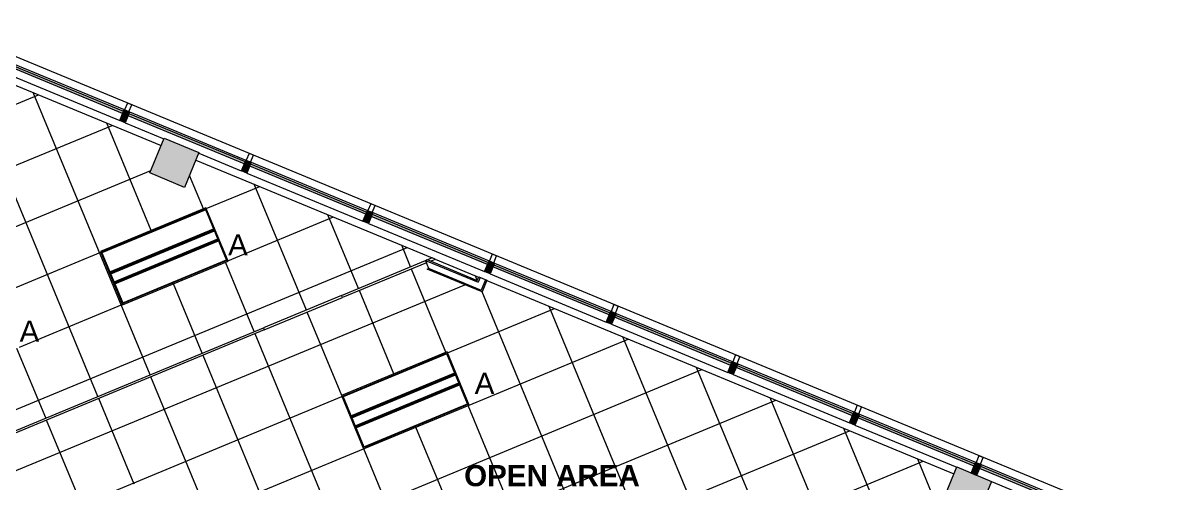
# Model space of a CAD drawing. Header units: inches. Extents: x 488 to 2071, y 800 to 2512.
# Drawn here: x 1535 to 2027.1, y 2316.8 to 2512.4 of the extents above; entities that cross this region are included whole.
import ezdxf

# ---------------------------------------------------------------- set-up
doc = ezdxf.new("R2010")
doc.units = ezdxf.units.IN
doc.header["$MEASUREMENT"] = 0
for name, color, linetype, lineweight in [('A-AREA-IDEN', 2, 'Continuous', 9), ('A-CLNG', 13, 'Continuous', 13), ('A-CLNG-PATT', 13, 'Continuous', 13), ('A-Flor-Shel-Tptn', 8, 'Continuous', 9), ('A-GLAZ-CURT', 52, 'Continuous', 9), ('A-GLAZ-CWMG', 51, 'Continuous', 13), ('A-Glaz-Shel', 8, 'Continuous', 9), ('A-Glaz-Shel-Sill', 8, 'Continuous', 9), ('A-WALL', 113, 'Continuous', 9), ('A-WALL-PATT', 111, 'Continuous', 13), ('E-LITE-EQPM', 33, 'Continuous', 9), ('E-LITE-EQPM-IDEN', 33, 'Continuous', 9), ('I-WALL', 2, 'Continuous', 9), ('S-Cols', 8, 'Continuous', 9)]:
    doc.layers.add(name, color=color, linetype=linetype, lineweight=lineweight)
doc.styles.add('Arial', font='arial.ttf', dxfattribs={"height": 9})
doc.styles.add('Swis721 Lt BT_B', font='', dxfattribs={"height": 9})
doc.styles.get('Swis721 Lt BT_B').set_extended_font_data('Swis721 Lt BT', bold=True)

# ---------------------------------------------------------------- blocks, each defined once
blk = doc.blocks.new('Revit Link EDITED_dwg_MUL1-V4-Level 1 REFLECTED CEILING PLAN')
at = {"layer": 'A-Glaz-Shel', "color": 7, "flags": 128}
blk.add_lwpolyline([(-1, 3.12), (-1, 6.25), (1, 6.25), (1, 3.12)], dxfattribs=at)
blk = doc.blocks.new('Revit Link EDITED_dwg_MUL6-V5-Level 1 REFLECTED CEILING PLAN')
at = {"layer": 'A-Glaz-Shel', "color": 7, "flags": 128}
for points in [[(-1, 3.12), (-1, 6.25), (1, 6.25), (1, 3.12)], [(55, 3.12), (55, 6.25), (57, 6.25), (57, 3.12)], [(111, 3.12), (111, 6.25), (113, 6.25), (113, 3.12)], [(167, 3.12), (167, 6.25), (169, 6.25), (169, 3.12)], [(223, 3.12), (223, 6.25), (225, 6.25), (225, 3.12)], [(279, 3.12), (279, 6.25), (281, 6.25), (281, 3.12)]]:
    blk.add_lwpolyline(points, dxfattribs=at)
blk = doc.blocks.new('Revit Link EDITED_dwg-5488103-Level 1 REFLECTED CEILING PLAN')
at = {"layer": 'A-Glaz-Shel-Sill', "color": 7}
blk.add_line((1710.37, 2411.99), (1709.06, 2412.53), dxfattribs=at)
at = {"layer": 'A-Glaz-Shel-Sill', "color": 7, "flags": 128}
blk.add_lwpolyline([(2027.09, 2231.29), (2027.09, 2292.98), (1497.37, 2512.39), (550.6, 2120.23), (488.05, 1969.23)], dxfattribs=at)
at = {"layer": 'S-Cols', "color": 7}
blk.add_line((1932.13, 2323.48), (1930.95, 2320.62), dxfattribs=at)
at = {"extrusion": (0, 0, -1), "zscale": -1, "rotation": 22.50000000002028}
for name, p in [('Revit Link EDITED_dwg_MUL1-V4-Level 1 REFLECTED CEILING PLAN', (-1577.95, 2472.25)), ('Revit Link EDITED_dwg_MUL1-V4-Level 1 REFLECTED CEILING PLAN', (-1629.69, 2450.82)), ('Revit Link EDITED_dwg_MUL6-V5-Level 1 REFLECTED CEILING PLAN', (-1940.11, 2322.24))]:
    blk.add_blockref(name, p, dxfattribs=at)
blk = doc.blocks.new('System Panel - Glazed-5474415-Level 1 REFLECTED CEILING PLAN')
at = {"layer": 'A-GLAZ-CURT', "lineweight": 13}
for p, q in [((-5.22, 1.75), (240.78, 1.75)), ((240.78, 0.75), (-5.22, 0.75)), ((240.78, 1.75), (240.78, 0.75)), ((276.78, 0.75), (276.78, 1.75)), ((276.78, 1.75), (315.47, 1.75)), ((315.47, 0.75), (276.78, 0.75)), ((315.47, 1.75), (315.47, 0.75))]:
    blk.add_line(p, q, dxfattribs=at)
at = {"layer": 'A-GLAZ-CURT'}
for p, q in [((276.78, 1.75), (240.78, 1.75)), ((240.78, 0.75), (276.78, 0.75))]:
    blk.add_line(p, q, dxfattribs=at)
blk = doc.blocks.new('System Panel - Glazed-5309578-Level 1 REFLECTED CEILING PLAN')
at = {"layer": 'A-GLAZ-CURT'}
blk.add_hatch(color=7, dxfattribs=at).paths.add_polyline_path([(26.75, 0.75), (26.75, 1.75), (-26.75, 1.75), (-26.75, 0.75), (26.31, 0.75)], flags=0)
at = {"layer": 'A-GLAZ-CURT', "color": 55, "lineweight": 20}
for p, q in [((-26.75, 0.75), (-26.75, 1.75)), ((-26.75, 1.75), (26.75, 1.75)), ((26.75, 0.75), (-26.75, 0.75)), ((26.75, 1.75), (26.75, 0.75))]:
    blk.add_line(p, q, dxfattribs=at)
blk = doc.blocks.new('System Panel - Glazed-5309579-Level 1 REFLECTED CEILING PLAN')
at = {"layer": 'A-GLAZ-CURT'}
blk.add_hatch(color=7, dxfattribs=at).paths.add_polyline_path([(26.8, 0.75), (26.8, 1.75), (-26.8, 1.75), (-26.8, 0.75), (25.31, 0.75)], flags=0)
at = {"layer": 'A-GLAZ-CURT', "color": 55, "lineweight": 20}
for p, q in [((-26.8, 0.75), (-26.8, 1.75)), ((-26.8, 1.75), (26.8, 1.75)), ((26.8, 0.75), (-26.8, 0.75)), ((26.8, 1.75), (26.8, 0.75))]:
    blk.add_line(p, q, dxfattribs=at)
blk = doc.blocks.new('Rectangular Mullion - 2_5_ x 5_ rectangular-5309583-Level 1 REFLECTED CEILING PLAN')
at = {"layer": 'A-GLAZ-CWMG', "lineweight": 9}
blk.add_hatch(color=7, dxfattribs=at).paths.add_polyline_path([(-1.25, 2.5), (1.25, 2.5), (1.25, -2.5), (-1.25, -2.5), (-1.25, -0.75)], flags=0)
at = {"layer": 'A-GLAZ-CWMG', "color": 55, "lineweight": 20}
for p, q in [((1.25, 2.5), (-1.25, 2.5)), ((-1.25, 2.5), (-1.25, -2.5)), ((1.25, -2.5), (1.25, 2.5)), ((-1.25, -2.5), (1.25, -2.5))]:
    blk.add_line(p, q, dxfattribs=at)
blk = doc.blocks.new('Rectangular Mullion - 2_5_ x 5_ rectangular-V29-Level 1 REFLECTED CEILING PLAN')
at = {"layer": 'A-GLAZ-CWMG', "lineweight": 9}
for p, q in [((1942.51, 2324.63), (1991.94, 2304.16)), ((1946.94, 2317.38), (1990.03, 2299.54))]:
    blk.add_line(p, q, dxfattribs=at)
blk = doc.blocks.new('Rectangular Mullion - 2_5_ x 5_ rectangular-V30-Level 1 REFLECTED CEILING PLAN')
at = {"layer": 'A-GLAZ-CWMG', "lineweight": 9}
for p, q in [((1890.77, 2346.06), (1940.2, 2325.59)), ((1888.86, 2341.44), (1932.16, 2323.5))]:
    blk.add_line(p, q, dxfattribs=at)
blk = doc.blocks.new('Rectangular Mullion - 2_5_ x 5_ rectangular-V20-Level 1 REFLECTED CEILING PLAN')
at = {"layer": 'A-GLAZ-CWMG', "lineweight": 9}
for p, q in [((737.9, 2194.43), (787.32, 2214.9)), ((739.81, 2189.81), (789.24, 2210.28))]:
    blk.add_line(p, q, dxfattribs=at)
blk = doc.blocks.new('Rectangular Mullion - 2_5_ x 5_ rectangular-V31-Level 1 REFLECTED CEILING PLAN')
at = {"layer": 'A-GLAZ-CWMG', "lineweight": 9}
for p, q in [((1580.35, 2474.64), (1629.78, 2454.17)), ((1578.44, 2470.02), (1594.96, 2463.18)), ((1609.74, 2457.05), (1627.86, 2449.55))]:
    blk.add_line(p, q, dxfattribs=at)
blk = doc.blocks.new('Rectangular Mullion - 2_5_ x 5_ rectangular-5308210-Level 1 REFLECTED CEILING PLAN')
at = {"layer": 'A-GLAZ-CWMG', "lineweight": 9}
for p, q in [((1528.52, 2496.11), (1578.04, 2475.6)), ((1526.61, 2491.49), (1576.13, 2470.98))]:
    blk.add_line(p, q, dxfattribs=at)
blk = doc.blocks.new('L-Recessed-Axis-Plano - 2 X 4-4550867-Level 1 REFLECTED CEILING PLAN')
at = {"layer": 'E-LITE-EQPM'}
for p, q in [((23.91, 11.87), (-23.91, 11.87)), ((-23.91, 11.87), (-23.91, -11.88)), ((-23.87, -11.56), (-23.87, 11.56)), ((-23.87, 11.56), (23.88, 11.56)), ((23.88, 11.56), (23.88, -11.56)), ((23.91, -11.88), (23.91, 11.87)), ((-23.87, 2.74), (23.88, 2.74)), ((23.88, 2.51), (-23.87, 2.51)), ((-23.87, 2.3), (23.88, 2.3)), ((-23.87, 2.2), (23.88, 2.2)), ((-23.87, 1.83), (23.88, 1.83)), ((-23.87, -1.83), (23.88, -1.83)), ((-23.87, -2.2), (23.88, -2.2)), ((-23.87, -2.3), (23.88, -2.3)), ((-23.87, -2.51), (23.88, -2.51)), ((-23.87, -2.74), (23.88, -2.74)), ((-23.91, -11.88), (23.91, -11.88)), ((23.88, -11.56), (-23.87, -11.56))]:
    blk.add_line(p, q, dxfattribs=at)

msp = doc.modelspace()

# ---------------------------------------------------------------- hatches: boundary and pattern name
at = {"layer": 'A-CLNG-PATT'}
h = msp.add_hatch(dxfattribs=at)
h.set_pattern_fill('FP_6', color=256, style=0, pattern_type=2)
h.set_pattern_definition([(22.5, (1358.762, 2354.203), (9.1844, -22.1731), []), (292.5, (1358.762, 2354.203), (-22.1731, -9.1844), [])])
h.paths.add_polyline_path([(1123.41, 2169.95), (1706.27, 2411.38), (1706.22, 2411.49), (1706.94, 2411.79), (1707.1, 2411.72), (1709.06, 2412.53), (1608.55, 2454.17), (1603.73, 2442.55), (1588.95, 2448.67), (1593.76, 2460.29), (1496.76, 2500.47), (1310.74, 2423.42), (1372.87, 2273.42), (1369.41, 2271.98), (1307.27, 2421.99), (1264.43, 2404.24), (1269.49, 2392.02), (1254.71, 2385.9), (1249.83, 2397.68), (1206.77, 2379.85), (1268.72, 2230.28), (1265.26, 2228.84), (1203.31, 2378.41), (1051.98, 2315.73), (1052.17, 2315.27), (1061.6, 2319.17), (1123.36, 2170.06)], flags=0)
h.paths.add_polyline_path([(1155.66, 2217.91), (1146.26, 2240.6), (1191.19, 2259.21), (1200.59, 2236.52), (1155.88, 2218)], flags=0)
h.paths.add_polyline_path([(1288.45, 2272.91), (1279.05, 2295.61), (1323.98, 2314.22), (1333.38, 2291.52), (1288.67, 2273.01)], flags=0)
h.paths.add_polyline_path([(1128.16, 2284.32), (1118.76, 2307.01), (1163.68, 2325.62), (1173.08, 2302.92), (1128.38, 2284.41)], flags=0)
h.paths.add_polyline_path([(1377.84, 2309.94), (1368.44, 2332.63), (1413.36, 2351.24), (1422.76, 2328.55), (1378.19, 2310.08)], flags=0)
h.paths.add_polyline_path([(1474.92, 2315.69), (1410.68, 2464.44), (1414.15, 2465.88), (1478.39, 2317.12), (1475.5, 2315.92)], flags=0)
h.paths.add_polyline_path([(1260.95, 2339.32), (1251.55, 2362.01), (1296.47, 2380.62), (1305.87, 2357.93), (1261.17, 2339.41)], flags=0)
h.paths.add_polyline_path([(1488.61, 2355.82), (1479.21, 2378.51), (1524.13, 2397.12), (1533.53, 2374.43), (1488.83, 2355.91)], flags=0)
h.paths.add_polyline_path([(1350.33, 2376.34), (1340.93, 2399.04), (1385.86, 2417.64), (1395.26, 2394.95), (1350.55, 2376.44)], flags=0)
h.paths.add_polyline_path([(1577.3, 2392.56), (1567.9, 2415.25), (1612.83, 2433.86), (1622.22, 2411.17), (1577.52, 2392.65)], flags=0)
h.paths.add_polyline_path([(1461.1, 2422.23), (1451.7, 2444.92), (1496.63, 2463.53), (1506.03, 2440.83), (1461.32, 2422.32)], flags=0)
h = msp.add_hatch(dxfattribs=at)
h.set_pattern_fill('FP_8', color=256, style=0, pattern_type=2)
h.set_pattern_definition([(22.5, (1548.482, 2147.036), (9.1844, -22.1731), []), (292.5, (1548.482, 2147.036), (-22.1731, -9.1844), [])])
h.paths.add_polyline_path([(1500.81, 1790.56), (1501.31, 1790.76), (1501.16, 1791.18), (1571.97, 1820.51), (1572.14, 1820.1), (1815.51, 1920.91), (1783.31, 1998.63), (1779.85, 1997.2), (1694.14, 2204.12), (1694.26, 2204.17), (1690.01, 2214.45), (1692.45, 2221.18), (1702.25, 2224.79), (1702.93, 2225.07), (1709.04, 2210.3), (1881.32, 2281.66), (1871.75, 2304.75), (1875.22, 2306.19), (1886.22, 2279.63), (1939.27, 2303.36), (1926.08, 2308.83), (1930.95, 2320.62), (1732.29, 2402.91), (1730.28, 2398.06), (1706.94, 2407.73), (1707.65, 2408.04), (1706.65, 2410.45), (1123.74, 2169.01), (1193.44, 2000.73), (1381.99, 2078.83), (1413.5, 2002.76), (1413, 2002.55), (1500.73, 1790.73)], flags=0)
h.paths.add_polyline_path([(1587.01, 1796.35), (1702.75, 1844.29), (1693.61, 1866.36), (1577.87, 1818.42), (1586.77, 1796.92)], flags=0)
h.paths.add_polyline_path([(1706.21, 1845.72), (1822.22, 1893.78), (1813.08, 1915.84), (1697.07, 1867.79), (1705.64, 1847.12)], flags=0)
h.paths.add_polyline_path([(1538.42, 1858), (1529.02, 1880.69), (1573.95, 1899.3), (1583.35, 1876.6), (1538.64, 1858.09)], flags=0)
h.paths.add_polyline_path([(1223.52, 1928.11), (1371.65, 1989.47), (1343.01, 2058.63), (1194.88, 1997.27), (1220.22, 1936.09)], flags=0)
h.paths.add_polyline_path([(1688.29, 1932.27), (1678.89, 1954.97), (1723.82, 1973.57), (1733.22, 1950.88), (1688.51, 1932.37)], flags=0)
h.paths.add_polyline_path([(1501.95, 1946.05), (1492.55, 1968.75), (1537.47, 1987.35), (1546.87, 1964.66), (1502.17, 1946.14)], flags=0)
h.paths.add_polyline_path([(1256.51, 1973.08), (1247.11, 1995.77), (1292.04, 2014.38), (1301.44, 1991.69), (1256.73, 1973.17)], flags=0)
h.paths.add_polyline_path([(1375.12, 1990.9), (1408.61, 2004.78), (1379.96, 2073.93), (1346.47, 2060.06), (1374.78, 1991.72)], flags=0)
h.paths.add_polyline_path([(1651.82, 2020.33), (1642.42, 2043.02), (1687.34, 2061.63), (1696.74, 2038.94), (1652.04, 2020.42)], flags=0)
h.paths.add_polyline_path([(1464.75, 2034.15), (1455.35, 2056.84), (1500.27, 2075.45), (1509.67, 2052.75), (1464.97, 2034.24)], flags=0)
h.paths.add_polyline_path([(1272.7, 2058.61), (1263.3, 2081.31), (1308.23, 2099.91), (1317.63, 2077.22), (1272.92, 2058.7)], flags=0)
h.paths.add_polyline_path([(1383.89, 2074.95), (1377.81, 2089.75), (1392.55, 2095.86), (1398.67, 2081.07), (1384, 2075)], flags=0)
h.paths.add_polyline_path([(1615.33, 2110), (1605.93, 2132.69), (1650.85, 2151.3), (1660.25, 2128.6), (1615.55, 2110.09)], flags=0)
h.paths.add_polyline_path([(1428.31, 2123.75), (1418.91, 2146.44), (1463.84, 2165.05), (1473.24, 2142.36), (1428.53, 2123.84)], flags=0)
h.paths.add_polyline_path([(1236.33, 2146.42), (1226.93, 2169.11), (1271.86, 2187.72), (1281.26, 2165.03), (1236.55, 2146.51)], flags=0)
h.paths.add_polyline_path([(1583.32, 2187.27), (1573.92, 2209.97), (1618.84, 2228.58), (1628.24, 2205.88), (1583.54, 2187.37)], flags=0)
h.paths.add_polyline_path([(1703.83, 2208.14), (1708.44, 2210.05), (1708.72, 2210.71), (1705.5, 2212.08), (1703.84, 2208.16)], flags=0)
h.paths.add_polyline_path([(1391.42, 2211.83), (1382.02, 2234.52), (1426.95, 2253.13), (1436.35, 2230.44), (1391.64, 2211.92)], flags=0)
h.paths.add_polyline_path([(1716.63, 2242.49), (1707.23, 2265.19), (1752.15, 2283.8), (1761.55, 2261.1), (1716.85, 2242.59)], flags=0)
h.paths.add_polyline_path([(1547.04, 2275.12), (1537.64, 2297.81), (1582.57, 2316.42), (1591.97, 2293.73), (1547.26, 2275.21)], flags=0)
h.paths.add_polyline_path([(1679.85, 2331.3), (1670.45, 2353.99), (1715.37, 2372.6), (1724.77, 2349.91), (1680.07, 2331.39)], flags=0)
h.paths.add_polyline_path([(1728.25, 2402.96), (1728.82, 2404.35), (1710.37, 2411.99), (1708.41, 2411.18), (1728.01, 2403.06)], flags=0)
at = {"layer": 'A-WALL'}
for points in [[(1603.73, 2442.55), (1609.85, 2457.33), (1595.07, 2463.45), (1588.95, 2448.67), (1603.57, 2442.61)], [(1940.86, 2302.71), (1946.99, 2317.49), (1932.2, 2323.61), (1926.08, 2308.83), (1940.6, 2302.82)]]:
    msp.add_hatch(color=250, dxfattribs=at).paths.add_polyline_path(points, flags=0)
at = {"layer": 'A-WALL-PATT', "lineweight": 9}
h = msp.add_hatch(dxfattribs=at)
h.set_pattern_fill('FP_1', color=256, style=0, pattern_type=2)
h.set_pattern_definition([(0, (0, 0), (30.72, 7.68), [1.267, -21.773, 1.267, -21.773, -122.88]), (0, (0, 0), (30.72, 7.68), [-46.08, 1.267, -44.813, 1.267, -21.773, -53.76]), (0, (0, 0), (30.72, 7.68), [-115.2, 1.267, -14.093, 1.267, -37.133]), (120, (11.52, 3.84), (-22.011075, 22.7643), [1.267, -21.773, 1.267, -21.773, -122.88]), (120, (11.52, 3.84), (-22.011075, 22.7643), [-46.08, 1.267, -44.813, 1.267, -21.773, -53.76]), (120, (11.52, 3.84), (-22.011075, 22.7643), [-115.2, 1.267, -14.093, 1.267, -37.133]), (240, (15.36, 19.2), (-8.708925, -30.4443), [1.267, -21.773, 1.267, -21.773, -122.88]), (240, (15.36, 19.2), (-8.708925, -30.4443), [-46.08, 1.267, -44.813, 1.267, -21.773, -53.76]), (240, (15.36, 19.2), (-8.708925, -30.4443), [-115.2, 1.267, -14.093, 1.267, -37.133])])
h.paths.add_polyline_path([(1729.7, 2398.3), (1729.94, 2398.88), (1707.75, 2408.07), (1706.94, 2407.73), (1728.59, 2398.76)], flags=0)

# ---------------------------------------------------------------- linework, layer by layer
at = {"layer": 'A-CLNG'}
for p, q in [((1496.76, 2500.47), (1593.76, 2460.29)), ((1608.55, 2454.17), (1709.06, 2412.53)), ((1612.83, 2433.86), (1567.9, 2415.25)), ((1622.22, 2411.17), (1612.83, 2433.86)), ((1567.9, 2415.25), (1577.3, 2392.56)), ((1577.3, 2392.56), (1622.22, 2411.17)), ((1709.06, 2412.53), (1707.1, 2411.72)), ((1708.41, 2411.18), (1710.37, 2411.99)), ((1710.37, 2411.99), (1728.82, 2404.35)), ((1732.29, 2402.91), (1930.96, 2320.62)), ((1715.37, 2372.6), (1670.45, 2353.99)), ((1724.77, 2349.91), (1715.37, 2372.6)), ((1670.45, 2353.99), (1679.85, 2331.3)), ((1679.85, 2331.3), (1724.77, 2349.91))]:
    msp.add_line(p, q, dxfattribs=at)
at = {"layer": 'A-WALL', "color": 55, "lineweight": 20}
for p, q in [((1588.95, 2448.67), (1595.07, 2463.45)), ((1595.07, 2463.45), (1609.85, 2457.33)), ((1609.85, 2457.33), (1603.73, 2442.55)), ((1603.73, 2442.55), (1588.95, 2448.67)), ((1926.08, 2308.83), (1932.2, 2323.61)), ((1932.2, 2323.61), (1946.99, 2317.49)), ((1946.99, 2317.49), (1940.86, 2302.71))]:
    msp.add_line(p, q, dxfattribs=at)
at = {"layer": 'A-WALL', "lineweight": 13}
for p, q in [((1706.46, 2410.91), (1706.94, 2411.11)), ((1706.94, 2411.11), (1728.59, 2402.15)), ((1707.75, 2408.07), (1707.65, 2408.03)), ((1707.75, 2408.07), (1729.94, 2398.88)), ((1729.45, 2404.22), (1728.59, 2402.15)), ((1731.76, 2403.27), (1729.94, 2398.88))]:
    msp.add_line(p, q, dxfattribs=at)
at = {"layer": 'I-WALL', "lineweight": 13}
for p, q in [((1706.22, 2411.49), (1706.94, 2411.79)), ((1707.65, 2408.03), (1706.22, 2411.49)), ((1706.94, 2411.79), (1728.25, 2402.96)), ((1706.94, 2407.73), (1707.65, 2408.03)), ((1730.28, 2398.06), (1706.94, 2407.73)), ((1728.25, 2402.96), (1728.87, 2404.46)), ((1728.87, 2404.46), (1732.33, 2403.03)), ((1732.33, 2403.03), (1730.28, 2398.06))]:
    msp.add_line(p, q, dxfattribs=at)

# ---------------------------------------------------------------- block references
at = {"layer": 'A-Flor-Shel-Tptn', "color": 7}
msp.add_blockref('Revit Link EDITED_dwg-5488103-Level 1 REFLECTED CEILING PLAN', (0, 0), dxfattribs=at)
at = {"layer": 'A-GLAZ-CURT'}
for name, p, rotation in [('System Panel - Glazed-5309579-Level 1 REFLECTED CEILING PLAN', (1552.33, 2483.54), 337.4999999999997), ('System Panel - Glazed-5309578-Level 1 REFLECTED CEILING PLAN', (1604.11, 2462.09), 337.4999999999997), ('System Panel - Glazed-5309578-Level 1 REFLECTED CEILING PLAN', (1655.84, 2440.66), 337.4999999999997), ('System Panel - Glazed-5309578-Level 1 REFLECTED CEILING PLAN', (1707.58, 2419.23), 337.4999999999997), ('System Panel - Glazed-5474415-Level 1 REFLECTED CEILING PLAN', (1415.48, 2289.04), 22.4999999999994), ('System Panel - Glazed-5309578-Level 1 REFLECTED CEILING PLAN', (1759.32, 2397.8), 337.4999999999997), ('System Panel - Glazed-5309578-Level 1 REFLECTED CEILING PLAN', (1811.06, 2376.37), 337.4999999999997), ('System Panel - Glazed-5309578-Level 1 REFLECTED CEILING PLAN', (1862.79, 2354.94), 337.4999999999997), ('System Panel - Glazed-5309578-Level 1 REFLECTED CEILING PLAN', (1914.53, 2333.51), 337.4999999999997), ('System Panel - Glazed-5309578-Level 1 REFLECTED CEILING PLAN', (1966.27, 2312.08), 337.4999999999997)]:
    msp.add_blockref(name, p, dxfattribs=dict(at, rotation=rotation))
at = {"layer": 'A-GLAZ-CWMG', "lineweight": 9}
for name in ['Rectangular Mullion - 2_5_ x 5_ rectangular-5308210-Level 1 REFLECTED CEILING PLAN', 'Rectangular Mullion - 2_5_ x 5_ rectangular-V31-Level 1 REFLECTED CEILING PLAN', 'Rectangular Mullion - 2_5_ x 5_ rectangular-V30-Level 1 REFLECTED CEILING PLAN', 'Rectangular Mullion - 2_5_ x 5_ rectangular-V29-Level 1 REFLECTED CEILING PLAN']:
    msp.add_blockref(name, (0, 0), dxfattribs=at)
at = {"layer": 'A-GLAZ-CWMG', "lineweight": 9, "extrusion": (0, 0, -1), "rotation": 202.5000000000003}
for p in [(-1578.24, 2472.81), (-1629.98, 2451.38), (-1681.71, 2429.95), (-1733.45, 2408.52), (-1785.19, 2387.09), (-1836.92, 2365.66), (-1888.66, 2344.23), (-1940.4, 2322.8)]:
    msp.add_blockref('Rectangular Mullion - 2_5_ x 5_ rectangular-5309583-Level 1 REFLECTED CEILING PLAN', p, dxfattribs=at)
at = {"layer": 'A-GLAZ-CWMG', "lineweight": 9}
for p, rotation in [((-441.38, 1423.29), 315.0000000000439), ((-389.64, 1401.86), 315.0000000000442), ((-337.9, 1380.43), 315.0000000000439), ((-286.17, 1359), 315.0000000000442), ((-234.43, 1337.57), 315.0000000000442)]:
    msp.add_blockref('Rectangular Mullion - 2_5_ x 5_ rectangular-V20-Level 1 REFLECTED CEILING PLAN', p, dxfattribs=dict(at, rotation=rotation))
at = {"layer": 'E-LITE-EQPM', "extrusion": (0, 0, -1)}
for p, rotation in [((-1595.06, 2413.21), 157.4999999999997), ((-1697.61, 2351.95), 157.5000000000009)]:
    msp.add_blockref('L-Recessed-Axis-Plano - 2 X 4-4550867-Level 1 REFLECTED CEILING PLAN', p, dxfattribs=dict(at, rotation=rotation))

# ---------------------------------------------------------------- texts
at = {"layer": 'A-AREA-IDEN', "insert": (1722.64, 2324.42), "char_height": 9, "width": 86.658, "attachment_point": 1, "style": 'Swis721 Lt BT_B'}
msp.add_mtext('OPEN AREA', dxfattribs=at)
at = {"layer": 'E-LITE-EQPM-IDEN', "char_height": 9, "width": 10.302, "attachment_point": 1, "style": 'Arial'}
for insert in [(1622.23, 2422.57), (1533.53, 2385.84), (1727.12, 2363.68)]:
    msp.add_mtext('A', dxfattribs=dict(at, insert=insert))

doc.saveas('drawing.dxf')
